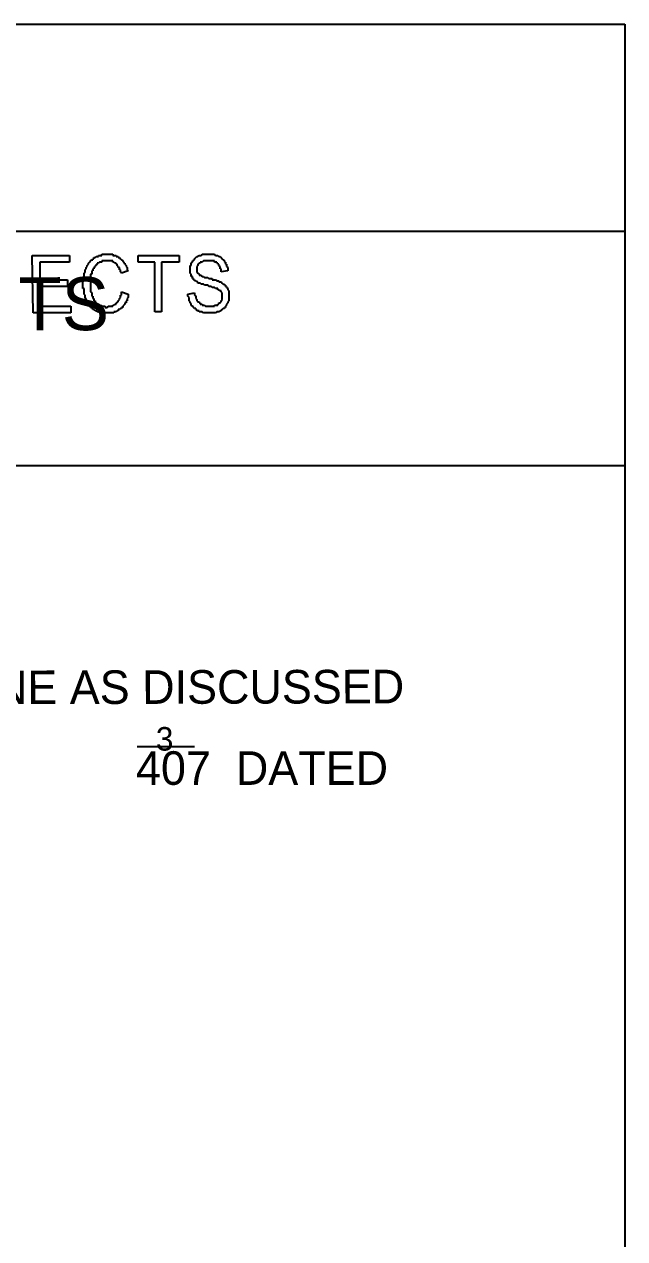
# Model space of a CAD drawing. Header units: millimetres. Extents: x 30 to 54214, y -4580 to 38782.
# Drawn here: x 51019 to 54214, y 32319 to 38782 of the extents above; entities that cross this region are included whole.
import ezdxf

# ---------------------------------------------------------------- set-up
doc = ezdxf.new("R2010")
doc.units = ezdxf.units.MM
doc.layers.add('A-ARCH-REF', color=8, linetype='CONTINUOUS')

msp = doc.modelspace()

# ---------------------------------------------------------------- linework, layer by layer
at = {"layer": 'A-ARCH-REF'}
for p, q in [((4121, 38781.7), (54214.3, 38781.7)), ((54214.3, 38781.7), (54214.3, 2451.8)), ((45617.3, 37681.3), (54214.3, 37681.3)), ((51066.2, 37245.9), (51060.3, 37551.9)), ((51060.3, 37551.9), (51260.4, 37551.9)), ((51260.4, 37551.9), (51260.4, 37516.5)), ((51413.4, 37546), (51413.4, 37551.9)), ((51413.4, 37551.9), (51419.3, 37551.9)), ((51419.3, 37551.9), (51425.1, 37551.9)), ((51425.1, 37551.9), (51431, 37551.9)), ((51431, 37551.9), (51431, 37557.7)), ((51431, 37557.7), (51436.9, 37557.7)), ((51436.9, 37557.7), (51442.8, 37557.7)), ((51442.8, 37557.7), (51448.7, 37557.7)), ((51448.7, 37557.7), (51454.6, 37557.7)), ((51454.6, 37557.7), (51460.5, 37557.7)), ((51460.5, 37557.7), (51466.3, 37557.7)), ((51466.3, 37557.7), (51472.2, 37557.7)), ((51472.2, 37557.7), (51478.1, 37557.7)), ((51478.1, 37557.7), (51484, 37557.7)), ((51484, 37557.7), (51489.9, 37557.7)), ((51489.9, 37557.7), (51489.9, 37551.9)), ((51489.9, 37551.9), (51495.8, 37551.9)), ((51495.8, 37551.9), (51501.6, 37551.9)), ((51501.6, 37551.9), (51507.5, 37551.9)), ((51507.5, 37551.9), (51507.5, 37546)), ((51625.2, 37516.5), (51625.2, 37551.9)), ((51625.2, 37551.9), (51842.9, 37551.9)), ((51842.9, 37551.9), (51842.9, 37516.5)), ((51943, 37546), (51948.9, 37551.9)), ((51948.9, 37551.9), (51954.7, 37551.9)), ((51954.7, 37551.9), (51960.6, 37551.9)), ((51960.6, 37551.9), (51966.5, 37557.7)), ((51966.5, 37557.7), (51972.4, 37557.7)), ((51972.4, 37557.7), (51978.3, 37557.7)), ((51978.3, 37557.7), (51984.2, 37557.7)), ((51984.2, 37557.7), (51990, 37557.7)), ((51990, 37557.7), (51995.9, 37557.7)), ((51995.9, 37557.7), (52001.8, 37557.7)), ((52001.8, 37557.7), (52007.7, 37557.7)), ((52007.7, 37557.7), (52013.6, 37557.7)), ((52013.6, 37557.7), (52019.5, 37557.7)), ((52019.5, 37557.7), (52025.4, 37557.7)), ((52025.4, 37557.7), (52031.2, 37557.7)), ((52031.2, 37557.7), (52037.1, 37551.9)), ((52037.1, 37551.9), (52043, 37551.9)), ((52043, 37551.9), (52048.9, 37551.9)), ((52048.9, 37551.9), (52054.8, 37546)), ((51260.4, 37516.5), (51101.5, 37516.5)), ((51101.5, 37516.5), (51101.5, 37422.4)), ((51348.7, 37487.1), (51354.5, 37493)), ((51348.7, 37481.2), (51348.7, 37487.1)), ((51354.5, 37498.9), (51360.4, 37504.8)), ((51354.5, 37493), (51354.5, 37498.9)), ((51360.4, 37510.7), (51366.3, 37516.5)), ((51360.4, 37504.8), (51360.4, 37510.7)), ((51366.3, 37516.5), (51372.2, 37522.4)), ((51372.2, 37522.4), (51378.1, 37528.3)), ((51378.1, 37528.3), (51384, 37528.3)), ((51384, 37528.3), (51384, 37534.2)), ((51384, 37534.2), (51389.8, 37534.2)), ((51389.8, 37534.2), (51389.8, 37540.1)), ((51389.8, 37540.1), (51395.7, 37540.1)), ((51395.7, 37493), (51389.8, 37487.1)), ((51389.8, 37487.1), (51389.8, 37481.2)), ((51395.7, 37540.1), (51401.6, 37546)), ((51401.6, 37498.9), (51395.7, 37498.9)), ((51395.7, 37498.9), (51395.7, 37493)), ((51401.6, 37546), (51407.5, 37546)), ((51407.5, 37504.8), (51401.6, 37498.9)), ((51407.5, 37546), (51413.4, 37546)), ((51413.4, 37510.7), (51407.5, 37510.7)), ((51407.5, 37510.7), (51407.5, 37504.8)), ((51419.3, 37516.5), (51413.4, 37510.7)), ((51425.1, 37516.5), (51419.3, 37516.5)), ((51431, 37516.5), (51425.1, 37516.5)), ((51436.9, 37522.4), (51431, 37522.4)), ((51431, 37522.4), (51431, 37516.5)), ((51442.8, 37522.4), (51436.9, 37522.4)), ((51448.7, 37522.4), (51442.8, 37522.4)), ((51454.6, 37522.4), (51448.7, 37522.4)), ((51460.5, 37522.4), (51454.6, 37522.4)), ((51466.3, 37522.4), (51460.5, 37522.4)), ((51472.2, 37522.4), (51466.3, 37522.4)), ((51478.1, 37522.4), (51472.2, 37522.4)), ((51484, 37522.4), (51478.1, 37522.4)), ((51489.9, 37522.4), (51484, 37522.4)), ((51489.9, 37516.5), (51489.9, 37522.4)), ((51495.8, 37516.5), (51489.9, 37516.5)), ((51501.6, 37510.7), (51495.8, 37516.5)), ((51507.5, 37510.7), (51501.6, 37510.7)), ((51507.5, 37546), (51513.4, 37546)), ((51507.5, 37504.8), (51507.5, 37510.7)), ((51513.4, 37504.8), (51507.5, 37504.8)), ((51513.4, 37546), (51519.3, 37546)), ((51513.4, 37498.9), (51513.4, 37504.8)), ((51519.3, 37493), (51513.4, 37498.9)), ((51519.3, 37546), (51519.3, 37540.1)), ((51519.3, 37540.1), (51525.2, 37540.1)), ((51519.3, 37487.1), (51519.3, 37493)), ((51525.2, 37487.1), (51519.3, 37487.1)), ((51525.2, 37540.1), (51531.1, 37534.2)), ((51525.2, 37481.2), (51525.2, 37487.1)), ((51531.1, 37534.2), (51537, 37528.3)), ((51537, 37528.3), (51542.8, 37522.4)), ((51542.8, 37522.4), (51548.7, 37516.5)), ((51548.7, 37516.5), (51548.7, 37510.7)), ((51548.7, 37510.7), (51554.6, 37510.7)), ((51554.6, 37510.7), (51554.6, 37504.8)), ((51554.6, 37504.8), (51560.5, 37498.9)), ((51560.5, 37498.9), (51560.5, 37493)), ((51560.5, 37493), (51566.4, 37487.1)), ((51566.4, 37487.1), (51566.4, 37481.2)), ((51713.5, 37516.5), (51625.2, 37516.5)), ((51713.5, 37251.8), (51713.5, 37516.5)), ((51842.9, 37516.5), (51748.8, 37516.5)), ((51748.8, 37516.5), (51748.8, 37251.8)), ((51901.8, 37493), (51901.8, 37498.9)), ((51901.8, 37498.9), (51907.7, 37498.9)), ((51901.8, 37487.1), (51901.8, 37493)), ((51901.8, 37481.2), (51901.8, 37487.1)), ((51907.7, 37510.7), (51913.5, 37516.5)), ((51907.7, 37504.8), (51907.7, 37510.7)), ((51907.7, 37498.9), (51907.7, 37504.8)), ((51913.5, 37516.5), (51913.5, 37522.4)), ((51913.5, 37522.4), (51919.4, 37522.4)), ((51919.4, 37522.4), (51919.4, 37528.3)), ((51919.4, 37528.3), (51925.3, 37528.3)), ((51925.3, 37534.2), (51931.2, 37540.1)), ((51925.3, 37528.3), (51925.3, 37534.2)), ((51931.2, 37540.1), (51937.1, 37546)), ((51937.1, 37546), (51943, 37546)), ((51943, 37498.9), (51937.1, 37493)), ((51937.1, 37493), (51937.1, 37487.1)), ((51937.1, 37487.1), (51937.1, 37481.2)), ((51948.9, 37510.7), (51943, 37504.8)), ((51943, 37504.8), (51943, 37498.9)), ((51954.7, 37510.7), (51948.9, 37510.7)), ((51960.6, 37516.5), (51954.7, 37516.5)), ((51954.7, 37516.5), (51954.7, 37510.7)), ((51966.5, 37516.5), (51960.6, 37516.5)), ((51972.4, 37522.4), (51966.5, 37516.5)), ((51978.3, 37522.4), (51972.4, 37522.4)), ((51984.2, 37522.4), (51978.3, 37522.4)), ((51990, 37522.4), (51984.2, 37522.4)), ((51995.9, 37522.4), (51990, 37522.4)), ((52001.8, 37522.4), (51995.9, 37522.4)), ((52007.7, 37522.4), (52001.8, 37522.4)), ((52013.6, 37522.4), (52007.7, 37522.4)), ((52019.5, 37522.4), (52013.6, 37522.4)), ((52025.4, 37522.4), (52019.5, 37522.4)), ((52031.2, 37522.4), (52025.4, 37522.4)), ((52031.2, 37516.5), (52031.2, 37522.4)), ((52037.1, 37516.5), (52031.2, 37516.5)), ((52043, 37516.5), (52037.1, 37516.5)), ((52043, 37510.7), (52043, 37516.5)), ((52048.9, 37510.7), (52043, 37510.7)), ((52048.9, 37504.8), (52048.9, 37510.7)), ((52054.8, 37504.8), (52048.9, 37504.8)), ((52054.8, 37546), (52060.7, 37546)), ((52054.8, 37498.9), (52054.8, 37504.8)), ((52060.7, 37493), (52054.8, 37498.9)), ((52060.7, 37546), (52066.5, 37540.1)), ((52060.7, 37487.1), (52060.7, 37493)), ((52060.7, 37481.2), (52060.7, 37487.1)), ((52066.5, 37540.1), (52072.4, 37534.2)), ((52072.4, 37534.2), (52078.3, 37528.3)), ((52078.3, 37528.3), (52084.2, 37522.4)), ((52084.2, 37522.4), (52084.2, 37516.5)), ((52084.2, 37516.5), (52090.1, 37516.5)), ((52090.1, 37516.5), (52090.1, 37510.7)), ((52090.1, 37510.7), (52090.1, 37504.8)), ((52090.1, 37504.8), (52096, 37504.8)), ((52096, 37504.8), (52096, 37498.9)), ((52096, 37498.9), (52096, 37493)), ((52096, 37493), (52101.8, 37487.1)), ((52101.8, 37487.1), (52101.8, 37481.2)), ((51101.5, 37422.4), (51248.6, 37422.4)), ((51248.6, 37422.4), (51248.6, 37387.1)), ((51331, 37428.3), (51336.9, 37434.2)), ((51331, 37422.4), (51331, 37428.3)), ((51331, 37416.5), (51331, 37422.4)), ((51336.9, 37457.7), (51342.8, 37463.6)), ((51336.9, 37451.8), (51336.9, 37457.7)), ((51336.9, 37445.9), (51336.9, 37451.8)), ((51336.9, 37440), (51336.9, 37445.9)), ((51336.9, 37434.2), (51336.9, 37440)), ((51342.8, 37475.4), (51348.7, 37481.2)), ((51342.8, 37469.5), (51342.8, 37475.4)), ((51342.8, 37463.6), (51342.8, 37469.5)), ((51378.1, 37451.8), (51372.2, 37451.8)), ((51372.2, 37451.8), (51372.2, 37445.9)), ((51372.2, 37445.9), (51372.2, 37440)), ((51372.2, 37440), (51372.2, 37434.2)), ((51372.2, 37434.2), (51372.2, 37428.3)), ((51372.2, 37428.3), (51372.2, 37422.4)), ((51372.2, 37422.4), (51372.2, 37416.5)), ((51384, 37469.5), (51378.1, 37469.5)), ((51378.1, 37469.5), (51378.1, 37463.6)), ((51378.1, 37463.6), (51378.1, 37457.7)), ((51378.1, 37457.7), (51378.1, 37451.8)), ((51389.8, 37481.2), (51384, 37481.2)), ((51384, 37481.2), (51384, 37475.4)), ((51384, 37475.4), (51384, 37469.5)), ((51525.2, 37475.4), (51525.2, 37481.2)), ((51531.1, 37475.4), (51525.2, 37475.4)), ((51531.1, 37469.5), (51531.1, 37475.4)), ((51531.1, 37463.6), (51531.1, 37469.5)), ((51537, 37457.7), (51531.1, 37463.6)), ((51572.3, 37469.5), (51537, 37457.7)), ((51566.4, 37481.2), (51566.4, 37475.4)), ((51566.4, 37475.4), (51572.3, 37469.5)), ((51901.8, 37475.4), (51901.8, 37481.2)), ((51901.8, 37469.5), (51901.8, 37475.4)), ((51901.8, 37463.6), (51901.8, 37469.5)), ((51901.8, 37457.7), (51901.8, 37463.6)), ((51907.7, 37451.8), (51901.8, 37457.7)), ((51907.7, 37445.9), (51907.7, 37451.8)), ((51907.7, 37440), (51907.7, 37445.9)), ((51913.5, 37440), (51907.7, 37440)), ((51913.5, 37434.2), (51913.5, 37440)), ((51913.5, 37428.3), (51913.5, 37434.2)), ((51919.4, 37428.3), (51913.5, 37428.3)), ((51919.4, 37422.4), (51919.4, 37428.3)), ((51925.3, 37422.4), (51919.4, 37422.4)), ((51925.3, 37416.5), (51925.3, 37422.4)), ((51937.1, 37481.2), (51937.1, 37475.4)), ((51937.1, 37475.4), (51937.1, 37469.5)), ((51937.1, 37469.5), (51937.1, 37463.6)), ((51937.1, 37463.6), (51943, 37457.7)), ((51943, 37457.7), (51948.9, 37451.8)), ((51948.9, 37451.8), (51948.9, 37445.9)), ((51948.9, 37445.9), (51954.7, 37445.9)), ((51954.7, 37445.9), (51960.6, 37445.9)), ((51960.6, 37445.9), (51966.5, 37440)), ((51966.5, 37440), (51972.4, 37440)), ((51972.4, 37440), (51978.3, 37434.2)), ((51978.3, 37434.2), (51984.2, 37434.2)), ((51984.2, 37434.2), (51990, 37434.2)), ((51990, 37434.2), (51995.9, 37434.2)), ((51995.9, 37434.2), (52001.8, 37428.3)), ((52001.8, 37428.3), (52007.7, 37428.3)), ((52007.7, 37428.3), (52013.6, 37428.3)), ((52013.6, 37428.3), (52019.5, 37428.3)), ((52019.5, 37428.3), (52019.5, 37422.4)), ((52019.5, 37422.4), (52025.4, 37422.4)), ((52025.4, 37422.4), (52031.2, 37422.4)), ((52031.2, 37422.4), (52037.1, 37422.4)), ((52037.1, 37422.4), (52043, 37416.5)), ((52066.5, 37481.2), (52060.7, 37481.2)), ((52066.5, 37475.4), (52066.5, 37481.2)), ((52066.5, 37469.5), (52066.5, 37475.4)), ((52101.8, 37469.5), (52066.5, 37463.6)), ((52066.5, 37463.6), (52066.5, 37469.5)), ((52101.8, 37481.2), (52101.8, 37475.4)), ((52101.8, 37475.4), (52101.8, 37469.5)), ((51248.6, 37387.1), (51101.5, 37387.1)), ((51101.5, 37387.1), (51101.5, 37281.2)), ((51331, 37410.6), (51331, 37416.5)), ((51331, 37404.7), (51331, 37410.6)), ((51331, 37398.9), (51331, 37404.7)), ((51331, 37393), (51331, 37398.9)), ((51331, 37387.1), (51331, 37393)), ((51331, 37381.2), (51331, 37387.1)), ((51331, 37375.3), (51331, 37381.2)), ((51336.9, 37375.3), (51331, 37375.3)), ((51336.9, 37369.4), (51336.9, 37375.3)), ((51336.9, 37363.6), (51336.9, 37369.4)), ((51336.9, 37357.7), (51336.9, 37363.6)), ((51336.9, 37351.8), (51336.9, 37357.7)), ((51372.2, 37416.5), (51372.2, 37410.6)), ((51372.2, 37410.6), (51372.2, 37404.7)), ((51372.2, 37404.7), (51372.2, 37398.9)), ((51372.2, 37398.9), (51372.2, 37393)), ((51372.2, 37393), (51372.2, 37387.1)), ((51372.2, 37387.1), (51372.2, 37381.2)), ((51372.2, 37381.2), (51372.2, 37375.3)), ((51372.2, 37375.3), (51372.2, 37369.4)), ((51372.2, 37369.4), (51372.2, 37363.6)), ((51372.2, 37363.6), (51372.2, 37357.7)), ((51372.2, 37357.7), (51378.1, 37351.8)), ((51537, 37357.7), (51572.3, 37345.9)), ((51537, 37351.8), (51537, 37357.7)), ((51931.2, 37416.5), (51925.3, 37416.5)), ((51937.1, 37410.6), (51931.2, 37416.5)), ((51943, 37410.6), (51937.1, 37410.6)), ((51943, 37404.7), (51943, 37410.6)), ((51948.9, 37404.7), (51943, 37404.7)), ((51954.7, 37404.7), (51948.9, 37404.7)), ((51960.6, 37398.9), (51954.7, 37404.7)), ((51966.5, 37398.9), (51960.6, 37398.9)), ((51972.4, 37398.9), (51966.5, 37398.9)), ((51978.3, 37393), (51972.4, 37398.9)), ((51984.2, 37393), (51978.3, 37393)), ((51990, 37393), (51984.2, 37393)), ((51995.9, 37393), (51990, 37393)), ((52001.8, 37387.1), (51995.9, 37393)), ((52007.7, 37387.1), (52001.8, 37387.1)), ((52013.6, 37387.1), (52007.7, 37387.1)), ((52019.5, 37381.2), (52013.6, 37387.1)), ((52025.4, 37381.2), (52019.5, 37381.2)), ((52031.2, 37381.2), (52025.4, 37381.2)), ((52037.1, 37375.3), (52031.2, 37381.2)), ((52043, 37375.3), (52037.1, 37375.3)), ((52043, 37416.5), (52048.9, 37416.5)), ((52048.9, 37375.3), (52043, 37375.3)), ((52048.9, 37416.5), (52054.8, 37416.5)), ((52048.9, 37369.4), (52048.9, 37375.3)), ((52054.8, 37369.4), (52048.9, 37369.4)), ((52054.8, 37416.5), (52054.8, 37410.6)), ((52054.8, 37410.6), (52060.7, 37410.6)), ((52060.7, 37363.6), (52054.8, 37369.4)), ((52060.7, 37410.6), (52066.5, 37410.6)), ((52066.5, 37363.6), (52060.7, 37363.6)), ((52066.5, 37410.6), (52072.4, 37404.7)), ((52066.5, 37357.7), (52066.5, 37363.6)), ((52072.4, 37351.8), (52066.5, 37357.7)), ((52072.4, 37404.7), (52078.3, 37398.9)), ((52078.3, 37398.9), (52084.2, 37398.9)), ((52084.2, 37398.9), (52084.2, 37393)), ((52084.2, 37393), (52090.1, 37393)), ((52090.1, 37393), (52090.1, 37387.1)), ((52090.1, 37387.1), (52096, 37387.1)), ((52096, 37387.1), (52096, 37381.2)), ((52096, 37381.2), (52101.8, 37375.3)), ((52101.8, 37375.3), (52101.8, 37369.4)), ((52101.8, 37369.4), (52107.7, 37363.6)), ((52107.7, 37363.6), (52107.7, 37357.7)), ((52107.7, 37357.7), (52107.7, 37351.8)), ((51336.9, 37345.9), (51336.9, 37351.8)), ((51342.8, 37340), (51336.9, 37345.9)), ((51342.8, 37334.1), (51342.8, 37340)), ((51342.8, 37328.2), (51342.8, 37334.1)), ((51342.8, 37322.4), (51342.8, 37328.2)), ((51348.7, 37322.4), (51342.8, 37322.4)), ((51348.7, 37316.5), (51348.7, 37322.4)), ((51348.7, 37310.6), (51348.7, 37316.5)), ((51354.5, 37310.6), (51348.7, 37310.6)), ((51354.5, 37304.7), (51354.5, 37310.6)), ((51354.5, 37298.8), (51354.5, 37304.7)), ((51360.4, 37298.8), (51354.5, 37298.8)), ((51360.4, 37292.9), (51360.4, 37298.8)), ((51366.3, 37287.1), (51360.4, 37292.9)), ((51378.1, 37351.8), (51378.1, 37345.9)), ((51378.1, 37345.9), (51378.1, 37340)), ((51378.1, 37340), (51378.1, 37334.1)), ((51378.1, 37334.1), (51384, 37334.1)), ((51384, 37334.1), (51384, 37328.2)), ((51384, 37328.2), (51384, 37322.4)), ((51384, 37322.4), (51389.8, 37322.4)), ((51389.8, 37322.4), (51389.8, 37316.5)), ((51389.8, 37316.5), (51389.8, 37310.6)), ((51389.8, 37310.6), (51395.7, 37310.6)), ((51395.7, 37310.6), (51395.7, 37304.7)), ((51395.7, 37304.7), (51401.6, 37298.8)), ((51401.6, 37298.8), (51407.5, 37292.9)), ((51407.5, 37292.9), (51413.4, 37292.9)), ((51413.4, 37292.9), (51419.3, 37287.1)), ((51495.8, 37287.1), (51501.6, 37292.9)), ((51501.6, 37292.9), (51507.5, 37292.9)), ((51507.5, 37292.9), (51507.5, 37298.8)), ((51507.5, 37298.8), (51513.4, 37298.8)), ((51513.4, 37298.8), (51513.4, 37304.7)), ((51513.4, 37304.7), (51519.3, 37304.7)), ((51519.3, 37310.6), (51525.2, 37316.5)), ((51519.3, 37304.7), (51519.3, 37310.6)), ((51525.2, 37322.4), (51531.1, 37328.2)), ((51525.2, 37316.5), (51525.2, 37322.4)), ((51531.1, 37334.1), (51531.1, 37340)), ((51531.1, 37340), (51537, 37340)), ((51531.1, 37328.2), (51531.1, 37334.1)), ((51537, 37345.9), (51537, 37351.8)), ((51537, 37340), (51537, 37345.9)), ((51554.6, 37292.9), (51548.7, 37287.1)), ((51560.5, 37298.8), (51554.6, 37298.8)), ((51554.6, 37298.8), (51554.6, 37292.9)), ((51566.4, 37310.6), (51560.5, 37310.6)), ((51560.5, 37310.6), (51560.5, 37304.7)), ((51560.5, 37304.7), (51560.5, 37298.8)), ((51572.3, 37328.2), (51566.4, 37322.4)), ((51566.4, 37322.4), (51566.4, 37316.5)), ((51566.4, 37316.5), (51566.4, 37310.6)), ((51572.3, 37345.9), (51572.3, 37340)), ((51572.3, 37340), (51572.3, 37334.1)), ((51572.3, 37334.1), (51572.3, 37328.2)), ((51890, 37345.9), (51925.3, 37351.8)), ((51890, 37340), (51890, 37345.9)), ((51890, 37334.1), (51890, 37340)), ((51895.9, 37328.2), (51890, 37334.1)), ((51895.9, 37322.4), (51895.9, 37328.2)), ((51895.9, 37316.5), (51895.9, 37322.4)), ((51895.9, 37310.6), (51895.9, 37316.5)), ((51901.8, 37304.7), (51895.9, 37310.6)), ((51901.8, 37298.8), (51901.8, 37304.7)), ((51907.7, 37292.9), (51901.8, 37298.8)), ((51907.7, 37287.1), (51907.7, 37292.9)), ((51925.3, 37351.8), (51925.3, 37345.9)), ((51925.3, 37345.9), (51925.3, 37340)), ((51925.3, 37340), (51931.2, 37334.1)), ((51931.2, 37334.1), (51931.2, 37328.2)), ((51931.2, 37328.2), (51931.2, 37322.4)), ((51931.2, 37322.4), (51937.1, 37316.5)), ((51937.1, 37316.5), (51937.1, 37310.6)), ((51937.1, 37310.6), (51943, 37304.7)), ((51943, 37304.7), (51948.9, 37304.7)), ((51948.9, 37304.7), (51948.9, 37298.8)), ((51948.9, 37298.8), (51954.7, 37298.8)), ((51954.7, 37298.8), (51954.7, 37292.9)), ((51954.7, 37292.9), (51960.6, 37292.9)), ((51960.6, 37292.9), (51966.5, 37292.9)), ((51966.5, 37292.9), (51966.5, 37287.1)), ((52048.9, 37287.1), (52048.9, 37292.9)), ((52048.9, 37292.9), (52054.8, 37292.9)), ((52054.8, 37292.9), (52054.8, 37298.8)), ((52054.8, 37298.8), (52060.7, 37298.8)), ((52060.7, 37298.8), (52066.5, 37304.7)), ((52066.5, 37310.6), (52072.4, 37316.5)), ((52066.5, 37304.7), (52066.5, 37310.6)), ((52072.4, 37345.9), (52072.4, 37351.8)), ((52072.4, 37340), (52072.4, 37345.9)), ((52072.4, 37334.1), (52072.4, 37340)), ((52072.4, 37328.2), (52072.4, 37334.1)), ((52072.4, 37322.4), (52072.4, 37328.2)), ((52072.4, 37316.5), (52072.4, 37322.4)), ((52101.8, 37298.8), (52096, 37292.9)), ((52096, 37292.9), (52096, 37287.1)), ((52107.7, 37310.6), (52101.8, 37304.7)), ((52101.8, 37304.7), (52101.8, 37298.8)), ((52107.7, 37351.8), (52107.7, 37345.9)), ((52107.7, 37345.9), (52107.7, 37340)), ((52107.7, 37340), (52107.7, 37334.1)), ((52107.7, 37334.1), (52107.7, 37328.2)), ((52107.7, 37328.2), (52107.7, 37322.4)), ((52107.7, 37322.4), (52107.7, 37316.5)), ((52107.7, 37316.5), (52107.7, 37310.6)), ((51266.3, 37245.9), (51066.2, 37245.9)), ((51101.5, 37281.2), (51266.3, 37281.2)), ((51266.3, 37281.2), (51266.3, 37245.9)), ((51372.2, 37281.2), (51366.3, 37287.1)), ((51372.2, 37275.3), (51372.2, 37281.2)), ((51378.1, 37275.3), (51372.2, 37275.3)), ((51378.1, 37269.4), (51378.1, 37275.3)), ((51384, 37269.4), (51378.1, 37269.4)), ((51384, 37263.5), (51384, 37269.4)), ((51389.8, 37263.5), (51384, 37263.5)), ((51395.7, 37257.6), (51389.8, 37263.5)), ((51401.6, 37257.6), (51395.7, 37257.6)), ((51407.5, 37251.8), (51401.6, 37257.6)), ((51413.4, 37251.8), (51407.5, 37251.8)), ((51419.3, 37251.8), (51413.4, 37251.8)), ((51419.3, 37287.1), (51425.1, 37287.1)), ((51419.3, 37245.9), (51419.3, 37251.8)), ((51425.1, 37245.9), (51419.3, 37245.9)), ((51425.1, 37287.1), (51431, 37281.2)), ((51431, 37245.9), (51425.1, 37245.9)), ((51431, 37281.2), (51436.9, 37281.2)), ((51436.9, 37245.9), (51431, 37245.9)), ((51436.9, 37281.2), (51442.8, 37281.2)), ((51442.8, 37245.9), (51436.9, 37245.9)), ((51442.8, 37281.2), (51448.7, 37281.2)), ((51448.7, 37245.9), (51442.8, 37245.9)), ((51448.7, 37281.2), (51448.7, 37275.3)), ((51448.7, 37275.3), (51454.6, 37275.3)), ((51454.6, 37245.9), (51448.7, 37245.9)), ((51454.6, 37275.3), (51460.5, 37275.3)), ((51460.5, 37245.9), (51454.6, 37245.9)), ((51460.5, 37275.3), (51466.3, 37281.2)), ((51466.3, 37245.9), (51460.5, 37245.9)), ((51466.3, 37281.2), (51472.2, 37281.2)), ((51472.2, 37245.9), (51466.3, 37245.9)), ((51472.2, 37281.2), (51478.1, 37281.2)), ((51478.1, 37245.9), (51472.2, 37245.9)), ((51478.1, 37281.2), (51484, 37281.2)), ((51484, 37245.9), (51478.1, 37245.9)), ((51484, 37281.2), (51489.9, 37281.2)), ((51489.9, 37245.9), (51484, 37245.9)), ((51489.9, 37281.2), (51489.9, 37287.1)), ((51489.9, 37287.1), (51495.8, 37287.1)), ((51495.8, 37245.9), (51489.9, 37245.9)), ((51501.6, 37251.8), (51495.8, 37251.8)), ((51495.8, 37251.8), (51495.8, 37245.9)), ((51507.5, 37251.8), (51501.6, 37251.8)), ((51513.4, 37257.6), (51507.5, 37251.8)), ((51519.3, 37257.6), (51513.4, 37257.6)), ((51525.2, 37263.5), (51519.3, 37263.5)), ((51519.3, 37263.5), (51519.3, 37257.6)), ((51531.1, 37269.4), (51525.2, 37263.5)), ((51537, 37269.4), (51531.1, 37269.4)), ((51542.8, 37275.3), (51537, 37275.3)), ((51537, 37275.3), (51537, 37269.4)), ((51548.7, 37287.1), (51542.8, 37281.2)), ((51542.8, 37281.2), (51542.8, 37275.3)), ((51748.8, 37251.8), (51713.5, 37251.8)), ((51913.5, 37281.2), (51907.7, 37287.1)), ((51919.4, 37275.3), (51913.5, 37281.2)), ((51925.3, 37269.4), (51919.4, 37275.3)), ((51931.2, 37269.4), (51925.3, 37269.4)), ((51931.2, 37263.5), (51931.2, 37269.4)), ((51937.1, 37263.5), (51931.2, 37263.5)), ((51937.1, 37257.6), (51937.1, 37263.5)), ((51943, 37257.6), (51937.1, 37257.6)), ((51948.9, 37257.6), (51943, 37257.6)), ((51948.9, 37251.8), (51948.9, 37257.6)), ((51954.7, 37251.8), (51948.9, 37251.8)), ((51960.6, 37251.8), (51954.7, 37251.8)), ((51966.5, 37251.8), (51960.6, 37251.8)), ((51966.5, 37287.1), (51972.4, 37287.1)), ((51972.4, 37245.9), (51966.5, 37251.8)), ((51972.4, 37287.1), (51978.3, 37287.1)), ((51978.3, 37245.9), (51972.4, 37245.9)), ((51978.3, 37287.1), (51984.2, 37281.2)), ((51984.2, 37245.9), (51978.3, 37245.9)), ((51984.2, 37281.2), (51990, 37281.2)), ((51990, 37245.9), (51984.2, 37245.9)), ((51990, 37281.2), (51995.9, 37281.2)), ((51995.9, 37245.9), (51990, 37245.9)), ((51995.9, 37281.2), (52001.8, 37281.2)), ((52001.8, 37245.9), (51995.9, 37245.9)), ((52001.8, 37281.2), (52007.7, 37281.2)), ((52007.7, 37245.9), (52001.8, 37245.9)), ((52007.7, 37281.2), (52013.6, 37281.2)), ((52013.6, 37245.9), (52007.7, 37245.9)), ((52013.6, 37281.2), (52019.5, 37281.2)), ((52019.5, 37245.9), (52013.6, 37245.9)), ((52019.5, 37281.2), (52025.4, 37281.2)), ((52025.4, 37245.9), (52019.5, 37245.9)), ((52025.4, 37281.2), (52031.2, 37281.2)), ((52031.2, 37245.9), (52025.4, 37245.9)), ((52031.2, 37281.2), (52031.2, 37287.1)), ((52031.2, 37287.1), (52037.1, 37287.1)), ((52037.1, 37245.9), (52031.2, 37245.9)), ((52037.1, 37287.1), (52043, 37287.1)), ((52043, 37251.8), (52037.1, 37245.9)), ((52043, 37287.1), (52048.9, 37287.1)), ((52048.9, 37251.8), (52043, 37251.8)), ((52054.8, 37251.8), (52048.9, 37251.8)), ((52060.7, 37257.6), (52054.8, 37251.8)), ((52066.5, 37257.6), (52060.7, 37257.6)), ((52072.4, 37263.5), (52066.5, 37257.6)), ((52078.3, 37269.4), (52072.4, 37263.5)), ((52084.2, 37269.4), (52078.3, 37269.4)), ((52090.1, 37275.3), (52084.2, 37275.3)), ((52084.2, 37275.3), (52084.2, 37269.4)), ((52096, 37287.1), (52090.1, 37281.2)), ((52090.1, 37281.2), (52090.1, 37275.3)), ((45617.3, 36433.8), (54214.3, 36433.8)), ((51619.3, 34939.2), (51925.3, 34939.2))]:
    msp.add_line(p, q, dxfattribs=at)

# ---------------------------------------------------------------- texts
for s, height, rotation, p in [('HOUSING & URBAN PROJECTS', 282.413, 0.10428, (45805, 37143.8)), ('THE MODIFICATIONS IN THE DRG. HAS DONE AS DISCUSSED', 178.741, 0.12662, (45922.9, 35152.7))]:
    msp.add_text(s, height=height, rotation=rotation, dxfattribs=at).set_placement(p)
for s, height, p in [('3', 125.1, (51719.4, 34916.8)), ('407  DATED', 178.74, (51613.4, 34734.4))]:
    msp.add_text(s, height=height, dxfattribs=at).set_placement(p)

doc.saveas('drawing.dxf')
